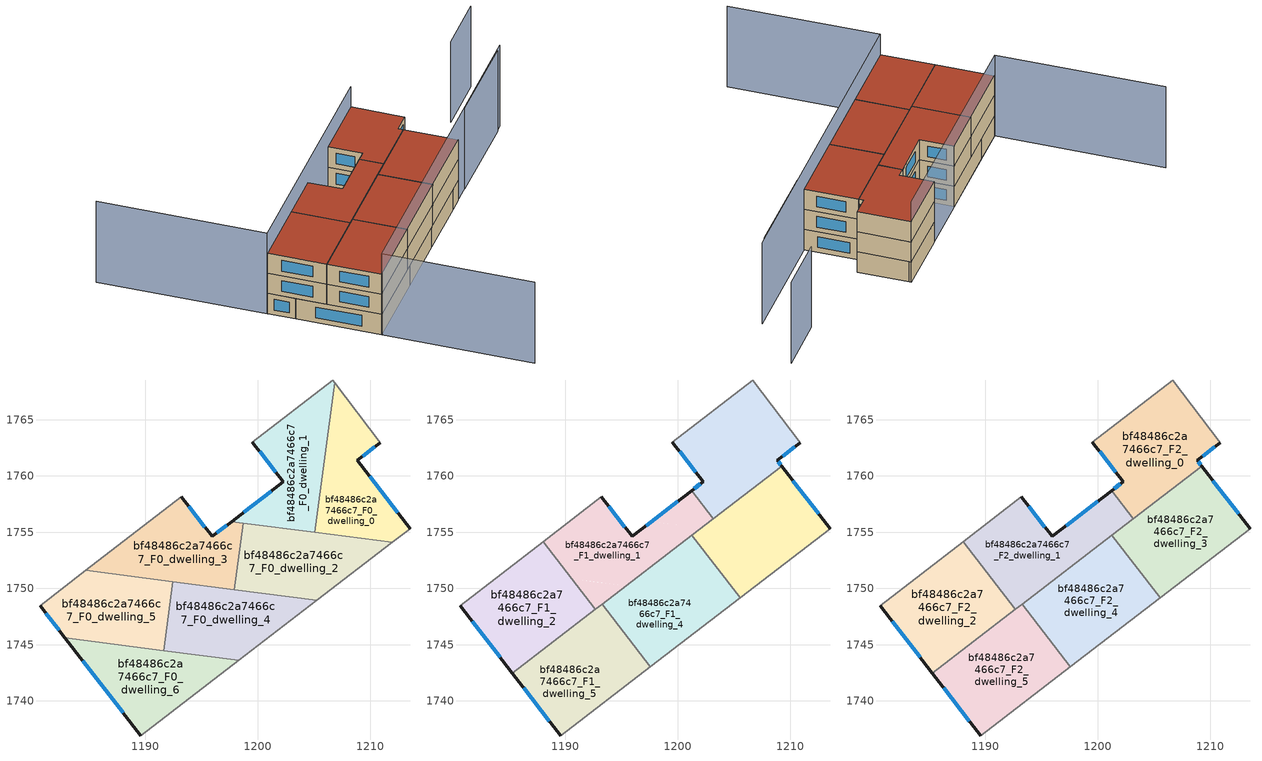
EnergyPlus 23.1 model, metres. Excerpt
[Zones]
bf48486c2a7466c7_F0_dwelling_0
 floor ground (EU_floor_Construction): 1210.86,1762.96 1208.81,1761.39 1213.52,1755.31 1211.92,1754.09 1205.07,1754.98 1206.81,1768.3 z0
 wall outside (EU_wall_Construction): 1213.52,1755.31 1208.81,1761.39 1210.86,1762.96 z0:3
 wall adiabatic (EU_wall_Construction): 1211.92,1754.09 1213.52,1755.31 / 1210.86,1762.96 1206.81,1768.3 z0:3
 wall to bf48486c2a7466c7_F0_dwelling_1 (EU_wall_Construction): 1206.81,1768.3 1205.07,1754.98 z0:3
 wall to bf48486c2a7466c7_F0_dwelling_2 (EU_wall_Construction): 1205.07,1754.98 1211.92,1754.09 z0:3
 window (EU_Window_Construction): 1212.41,1756.74 1209.92,1759.96 / 1209.29,1761.76 1210.38,1762.59 z0.7:2.3
bf48486c2a7466c7_F0_dwelling_1
 floor ground (EU_floor_Construction): 1206.65,1768.51 1206.81,1768.3 1205.07,1754.98 1197.65,1755.95 1202.24,1759.47 1199.5,1763.01 z0
 wall outside (EU_wall_Construction): 1199.5,1763.01 1202.24,1759.47 1197.65,1755.95 z0:3
 wall adiabatic (EU_wall_Construction): 1206.81,1768.3 1206.65,1768.51 1199.5,1763.01 z0:3
 wall to bf48486c2a7466c7_F0_dwelling_3 (EU_wall_Construction): 1197.65,1755.95 1198.68,1755.81 z0:3
 wall to bf48486c2a7466c7_F0_dwelling_2 (EU_wall_Construction): 1198.68,1755.81 1205.07,1754.98 z0:3
 window (EU_Window_Construction): 1201.16,1758.65 1198.73,1756.78 / 1200.14,1762.18 1201.6,1760.31 z0.7:2.3
bf48486c2a7466c7_F0_dwelling_2
 floor ground (EU_floor_Construction): 1211.92,1754.09 1205.23,1748.93 1197.91,1749.89 1198.68,1755.81 z0
 wall adiabatic (EU_wall_Construction): 1205.23,1748.93 1211.92,1754.09 z0:3
 wall to bf48486c2a7466c7_F0_dwelling_3 (EU_wall_Construction): 1198.68,1755.81 1197.91,1749.89 z0:3
 wall to bf48486c2a7466c7_F0_dwelling_4 (EU_wall_Construction): 1197.91,1749.89 1205.23,1748.93 z0:3
bf48486c2a7466c7_F0_dwelling_3
 floor ground (EU_floor_Construction): 1198.68,1755.81 1197.91,1749.89 1184.69,1751.61 1193.19,1758.14 1195.92,1754.62 1197.65,1755.95 z0
 wall outside (EU_wall_Construction): 1197.65,1755.95 1195.92,1754.62 1193.19,1758.14 z0:3
 wall adiabatic (EU_wall_Construction): 1193.19,1758.14 1184.69,1751.61 z0:3
 wall to bf48486c2a7466c7_F0_dwelling_5 (EU_wall_Construction): 1184.69,1751.61 1192.42,1750.6 z0:3
 wall to bf48486c2a7466c7_F0_dwelling_4 (EU_wall_Construction): 1192.42,1750.6 1197.91,1749.89 z0:3
 window (EU_Window_Construction): 1195.28,1755.45 1193.83,1757.32 / 1197.25,1755.63 1196.33,1754.93 z0.7:2.3
 ceiling adiabatic (EU_roof_Construction): 1197.91,1749.89 1198.24,1752.43 1195.36,1750.22 z3
bf48486c2a7466c7_F0_dwelling_4
 floor ground (EU_floor_Construction): 1205.23,1748.93 1198.31,1743.61 1191.62,1744.48 1192.42,1750.6 z0
 wall adiabatic (EU_wall_Construction): 1198.31,1743.61 1205.23,1748.93 z0:3
 wall to bf48486c2a7466c7_F0_dwelling_5 (EU_wall_Construction): 1192.42,1750.6 1191.62,1744.48 z0:3
 wall to bf48486c2a7466c7_F0_dwelling_6 (EU_wall_Construction): 1191.62,1744.48 1198.31,1743.61 z0:3
 ceiling adiabatic (EU_roof_Construction): 1205.23,1748.93 1195.36,1750.22 1193.27,1748.61 1196.98,1743.78 1198.31,1743.61 z3
bf48486c2a7466c7_F0_dwelling_5
 floor ground (EU_floor_Construction): 1192.42,1750.6 1191.62,1744.48 1182.84,1745.63 1180.63,1748.48 1184.69,1751.61 z0
 wall outside (EU_wall_Construction): 1180.63,1748.48 1182.84,1745.63 z0:3
 wall adiabatic (EU_wall_Construction): 1184.69,1751.61 1180.63,1748.48 z0:3
 wall to bf48486c2a7466c7_F0_dwelling_6 (EU_wall_Construction): 1182.84,1745.63 1191.62,1744.48 z0:3
 window (EU_Window_Construction): 1181.14,1747.81 1182.32,1746.3 z0.7:2.3
bf48486c2a7466c7_F0_dwelling_6
 floor ground (EU_floor_Construction): 1198.31,1743.61 1189.59,1736.91 1182.84,1745.63 z0
 wall outside (EU_wall_Construction): 1182.84,1745.63 1189.59,1736.91 z0:3
 wall adiabatic (EU_wall_Construction): 1189.59,1736.91 1198.31,1743.61 z0:3
 window (EU_Window_Construction): 1184.42,1743.58 1188,1738.95 z0.7:2.3
 ceiling adiabatic (EU_roof_Construction): 1197.56,1743.04 1198.31,1743.61 1182.84,1745.63 1185.28,1742.47 1188.44,1744.9 1196.98,1743.78 z3
bf48486c2a7466c7_F1_dwelling_0
 floor to bf48486c2a7466c7_F0_dwelling_1 (EU_floor_Construction): 1206.65,1768.51 1206.81,1768.3 1205.46,1757.99 1203.13,1756.2 1201.22,1758.69 1202.24,1759.47 1199.5,1763.01 z3
 floor to bf48486c2a7466c7_F0_dwelling_0 (EU_floor_Construction): 1206.81,1768.3 1210.86,1762.96 1208.81,1761.39 1209.21,1760.88 1205.46,1757.99 z3
 wall outside (EU_wall_Construction): 1209.21,1760.88 1208.81,1761.39 1210.86,1762.96 / 1199.5,1763.01 1202.24,1759.47 1201.22,1758.69 z3:6
 wall adiabatic (EU_wall_Construction): 1210.86,1762.96 1206.65,1768.51 1199.5,1763.01 z3:6
 wall to bf48486c2a7466c7_F1_dwelling_3 (EU_wall_Construction): 1203.13,1756.2 1209.21,1760.88 z3:6
 wall to bf48486c2a7466c7_F1_dwelling_1 (EU_wall_Construction): 1201.22,1758.69 1203.13,1756.2 z3:6
 window (EU_Window_Construction): 1209.29,1761.76 1210.38,1762.59 / 1209.12,1761 1208.91,1761.27 / 1202,1759.29 1201.46,1758.87 / 1200.14,1762.18 1201.6,1760.31 z3.7:5.3
bf48486c2a7466c7_F1_dwelling_1
 floor to bf48486c2a7466c7_F0_dwelling_3 (EU_floor_Construction): 1198.68,1755.81 1198.24,1752.43 1195.36,1750.22 1190.56,1750.85 1188.01,1754.16 1193.19,1758.14 1195.92,1754.62 1197.65,1755.95 z3
 floor to bf48486c2a7466c7_F0_dwelling_1 (EU_floor_Construction): 1201.22,1758.69 1203.13,1756.2 1202.06,1755.37 1197.65,1755.95 z3
 floor to bf48486c2a7466c7_F0_dwelling_4 (EU_floor_Construction): 1195.36,1750.22 1192.65,1748.13 1192.18,1748.74 1192.42,1750.6 z3
 floor to bf48486c2a7466c7_F0_dwelling_5 (EU_floor_Construction): 1192.42,1750.6 1192.18,1748.74 1190.56,1750.85 z3
 floor to bf48486c2a7466c7_F0_dwelling_2 (EU_floor_Construction): 1202.06,1755.37 1198.24,1752.43 1198.68,1755.81 z3
 wall outside (EU_wall_Construction): 1201.22,1758.69 1195.92,1754.62 1193.19,1758.14 z3:6
 wall to bf48486c2a7466c7_F1_dwelling_2 (EU_wall_Construction): 1188.01,1754.16 1192.65,1748.13 z3:6
 wall adiabatic (EU_wall_Construction): 1193.19,1758.14 1188.01,1754.16 z3:6
 wall to bf48486c2a7466c7_F1_dwelling_4 (EU_wall_Construction): 1193.27,1748.61 1201.24,1754.75 z3:6
 wall to bf48486c2a7466c7_F1_dwelling_3 (EU_wall_Construction): 1201.24,1754.75 1203.13,1756.2 z3:6
 wall to bf48486c2a7466c7_F1_dwelling_5 (EU_wall_Construction): 1192.65,1748.13 1193.27,1748.61 z3:6
 window (EU_Window_Construction): 1195.28,1755.45 1193.83,1757.32 / 1199.97,1757.73 1197.17,1755.57 z3.7:5.3
bf48486c2a7466c7_F1_dwelling_2
 floor to bf48486c2a7466c7_F0_dwelling_5 (EU_floor_Construction): 1190.56,1750.85 1192.18,1748.74 1192.04,1747.66 1188.44,1744.9 1182.84,1745.63 1180.63,1748.48 1184.69,1751.61 z3
 floor to bf48486c2a7466c7_F0_dwelling_3 (EU_floor_Construction): 1188.01,1754.16 1190.56,1750.85 1184.69,1751.61 z3
 floor adiabatic (EU_floor_Construction): 1188.44,1744.9 1185.28,1742.47 1182.84,1745.63 z3
 floor to bf48486c2a7466c7_F0_dwelling_4 (EU_floor_Construction): 1192.18,1748.74 1192.65,1748.13 1192.04,1747.66 z3
 wall outside (EU_wall_Construction): 1180.63,1748.48 1185.28,1742.47 z3:6
 wall adiabatic (EU_wall_Construction): 1188.01,1754.16 1180.63,1748.48 z3:6
 wall to bf48486c2a7466c7_F1_dwelling_5 (EU_wall_Construction): 1185.28,1742.47 1192.65,1748.13 z3:6
 window (EU_Window_Construction): 1181.72,1747.07 1184.19,1743.88 z3.7:5.3
bf48486c2a7466c7_F1_dwelling_3
 floor to bf48486c2a7466c7_F0_dwelling_0 (EU_floor_Construction): 1209.21,1760.88 1213.52,1755.31 1211.92,1754.09 1205.07,1754.98 1205.46,1757.99 z3
 floor to bf48486c2a7466c7_F0_dwelling_2 (EU_floor_Construction): 1211.92,1754.09 1205.53,1749.17 1201.24,1754.75 1202.06,1755.37 z3
 floor to bf48486c2a7466c7_F0_dwelling_1 (EU_floor_Construction): 1205.46,1757.99 1205.07,1754.98 1202.06,1755.37 z3
 wall outside (EU_wall_Construction): 1213.52,1755.31 1209.21,1760.88 z3:6
 wall adiabatic (EU_wall_Construction): 1205.53,1749.17 1213.52,1755.31 z3:6
 wall to bf48486c2a7466c7_F1_dwelling_4 (EU_wall_Construction): 1201.24,1754.75 1205.53,1749.17 z3:6
 window (EU_Window_Construction): 1212.5,1756.62 1210.22,1759.57 z3.7:5.3
bf48486c2a7466c7_F1_dwelling_4
 floor to bf48486c2a7466c7_F0_dwelling_2 (EU_floor_Construction): 1201.24,1754.75 1205.53,1749.17 1205.23,1748.93 1197.91,1749.89 1198.24,1752.43 z3
 floor adiabatic (EU_floor_Construction): 1205.53,1749.17 1197.56,1743.04 1193.27,1748.61 1198.24,1752.43 1197.91,1749.89 1205.23,1748.93 z3
 wall adiabatic (EU_wall_Construction): 1197.56,1743.04 1205.53,1749.17 z3:6
 wall to bf48486c2a7466c7_F1_dwelling_5 (EU_wall_Construction): 1193.27,1748.61 1197.56,1743.04 z3:6
bf48486c2a7466c7_F1_dwelling_5
 floor to bf48486c2a7466c7_F0_dwelling_4 (EU_floor_Construction): 1193.27,1748.61 1196.98,1743.78 1191.62,1744.48 1192.04,1747.66 z3
 floor to bf48486c2a7466c7_F0_dwelling_5 (EU_floor_Construction): 1192.04,1747.66 1191.62,1744.48 1188.44,1744.9 z3
 floor to bf48486c2a7466c7_F0_dwelling_6 (EU_floor_Construction): 1196.98,1743.78 1197.56,1743.04 1189.59,1736.91 1185.28,1742.47 1188.44,1744.9 z3
 wall outside (EU_wall_Construction): 1185.28,1742.47 1189.59,1736.91 z3:6
 wall adiabatic (EU_wall_Construction): 1189.59,1736.91 1197.56,1743.04 z3:6
 window (EU_Window_Construction): 1186.3,1741.16 1188.58,1738.21 z3.7:5.3
bf48486c2a7466c7_F2_dwelling_0
 floor to bf48486c2a7466c7_F1_dwelling_0 (EU_floor_Construction): 1206.65,1768.51 1210.86,1762.96 1208.81,1761.39 1209.21,1760.88 1203.13,1756.2 1201.22,1758.69 1202.24,1759.47 1199.5,1763.01 z6
 wall outside (EU_wall_Construction): 1209.21,1760.88 1208.81,1761.39 1210.86,1762.96 / 1199.5,1763.01 1202.24,1759.47 1201.22,1758.69 z6:9
 wall adiabatic (EU_wall_Construction): 1210.86,1762.96 1206.65,1768.51 1199.5,1763.01 z6:9
 wall to bf48486c2a7466c7_F2_dwelling_3 (EU_wall_Construction): 1203.13,1756.2 1209.21,1760.88 z6:9
 wall to bf48486c2a7466c7_F2_dwelling_1 (EU_wall_Construction): 1201.22,1758.69 1203.13,1756.2 z6:9
 window (EU_Window_Construction): 1209.29,1761.76 1210.38,1762.59 / 1209.12,1761 1208.91,1761.27 / 1202,1759.29 1201.46,1758.87 / 1200.14,1762.18 1201.6,1760.31 z6.7:8.3
 roof outside (EU_roof_Construction): 1209.21,1760.88 1208.81,1761.39 1210.86,1762.96 1206.65,1768.51 1199.5,1763.01 1202.24,1759.47 1201.22,1758.69 1203.13,1756.2 z9
bf48486c2a7466c7_F2_dwelling_1
 floor to bf48486c2a7466c7_F1_dwelling_1 (EU_floor_Construction): 1201.22,1758.69 1203.13,1756.2 1192.65,1748.13 1188.01,1754.16 1193.19,1758.14 1195.92,1754.62 z6
 wall outside (EU_wall_Construction): 1201.22,1758.69 1195.92,1754.62 1193.19,1758.14 z6:9
 wall to bf48486c2a7466c7_F2_dwelling_2 (EU_wall_Construction): 1188.01,1754.16 1192.65,1748.13 z6:9
 wall adiabatic (EU_wall_Construction): 1193.19,1758.14 1188.01,1754.16 z6:9
 wall to bf48486c2a7466c7_F2_dwelling_4 (EU_wall_Construction): 1193.27,1748.61 1201.24,1754.75 z6:9
 wall to bf48486c2a7466c7_F2_dwelling_3 (EU_wall_Construction): 1201.24,1754.75 1203.13,1756.2 z6:9
 wall to bf48486c2a7466c7_F2_dwelling_5 (EU_wall_Construction): 1192.65,1748.13 1193.27,1748.61 z6:9
 window (EU_Window_Construction): 1195.28,1755.45 1193.83,1757.32 / 1199.97,1757.73 1197.17,1755.57 z6.7:8.3
 roof outside (EU_roof_Construction): 1203.13,1756.2 1201.22,1758.69 1195.92,1754.62 1193.19,1758.14 1188.01,1754.16 1192.65,1748.13 z9
bf48486c2a7466c7_F2_dwelling_2
 floor to bf48486c2a7466c7_F1_dwelling_2 (EU_floor_Construction): 1188.01,1754.16 1192.65,1748.13 1185.28,1742.47 1180.63,1748.48 z6
 wall outside (EU_wall_Construction): 1180.63,1748.48 1185.28,1742.47 z6:9
 wall adiabatic (EU_wall_Construction): 1188.01,1754.16 1180.63,1748.48 z6:9
 wall to bf48486c2a7466c7_F2_dwelling_5 (EU_wall_Construction): 1185.28,1742.47 1192.65,1748.13 z6:9
 window (EU_Window_Construction): 1181.72,1747.07 1184.19,1743.88 z6.7:8.3
 roof outside (EU_roof_Construction): 1192.65,1748.13 1188.01,1754.16 1180.63,1748.48 1185.28,1742.47 z9
bf48486c2a7466c7_F2_dwelling_3
 floor to bf48486c2a7466c7_F1_dwelling_3 (EU_floor_Construction): 1209.21,1760.88 1213.52,1755.31 1205.53,1749.17 1201.24,1754.75 z6
 wall outside (EU_wall_Construction): 1213.52,1755.31 1209.21,1760.88 z6:9
 wall adiabatic (EU_wall_Construction): 1205.53,1749.17 1213.52,1755.31 z6:9
 wall to bf48486c2a7466c7_F2_dwelling_4 (EU_wall_Construction): 1201.24,1754.75 1205.53,1749.17 z6:9
 window (EU_Window_Construction): 1212.5,1756.62 1210.22,1759.57 z6.7:8.3
 roof outside (EU_roof_Construction): 1213.52,1755.31 1209.21,1760.88 1201.24,1754.75 1205.53,1749.17 z9
bf48486c2a7466c7_F2_dwelling_4
 floor to bf48486c2a7466c7_F1_dwelling_4 (EU_floor_Construction): 1201.24,1754.75 1205.53,1749.17 1197.56,1743.04 1193.27,1748.61 z6
 wall adiabatic (EU_wall_Construction): 1197.56,1743.04 1205.53,1749.17 z6:9
 wall to bf48486c2a7466c7_F2_dwelling_5 (EU_wall_Construction): 1193.27,1748.61 1197.56,1743.04 z6:9
 roof outside (EU_roof_Construction): 1205.53,1749.17 1201.24,1754.75 1193.27,1748.61 1197.56,1743.04 z9
bf48486c2a7466c7_F2_dwelling_5
 floor to bf48486c2a7466c7_F1_dwelling_5 (EU_floor_Construction): 1193.27,1748.61 1197.56,1743.04 1189.59,1736.91 1185.28,1742.47 z6
 wall outside (EU_wall_Construction): 1185.28,1742.47 1189.59,1736.91 z6:9
 wall adiabatic (EU_wall_Construction): 1189.59,1736.91 1197.56,1743.04 z6:9
 window (EU_Window_Construction): 1186.3,1741.16 1188.58,1738.21 z6.7:8.3
 roof outside (EU_roof_Construction): 1197.56,1743.04 1193.27,1748.61 1185.28,1742.47 1189.59,1736.91 z9
shading: 1201.57,1721.35 1189.58,1736.93 / 1189.58,1736.93 1226.66,1765.47 / 1206.65,1768.51 1180.58,1748.44 / 1180.58,1748.44 1167.17,1765.85 / 1225.79,1764.7 1215.52,1756.86 / 1228.46,1774.43 1222.11,1769.52 z0:12
[Building]
EU S2 Campaign: North Axis=0; Terrain=City; Solar Distribution=FullExterior
[Site:Location]
Budapest.Ferenc.Liszt.Intl.AP: Latitude=47.437; Longitude=19.256; Time Zone=1; Elevation=185
[SizingPeriod:WeatherFileDays]
AnnualSizingPeriod: Begin Month=1; Begin Day of Month=1; End Month=12; End Day of Month=31; Day of Week for Start Day=Monday; Use Weather File Daylight Saving Period=No; Use Weather File Rain and Snow Indicators=No
[MATERIAL]
EU_InternalMass_Material: Roughness=MediumRough; Thickness=0.1; Conductivity=1; Density=1800; Specific Heat=900; Thermal Absorptance=0.9; Solar Absorptance=0.7; Visible Absorptance=0.7
[MATERIAL:NOMASS] Roughness=MediumRough; Thermal Absorptance=0.9; Solar Absorptance=0.7; Visible Absorptance=0.7
Name | Thermal Resistance
EU_wall_NoMass | 0.832559
EU_roof_NoMass | 1.39638
EU_floor_NoMass | 0.872794
[WINDOWMATERIAL:SIMPLEGLAZINGSYSTEM]
EU_Window_SimpleGlazing: UFactor=2.79869; Solar Heat Gain Coefficient=0.75; Visible Transmittance=0.75
[CONSTRUCTION]
EU_wall_Construction: EU_wall_NoMass
EU_roof_Construction: EU_roof_NoMass
EU_floor_Construction: EU_floor_NoMass
EU_Window_Construction: EU_Window_SimpleGlazing
EU_InternalMass_Construction: EU_InternalMass_Material
[ZONE] Type=1; Multiplier=1; Ceiling Height=autocalculate; Floor Area=autocalculate; Part of Total Floor Area=Yes
Name | Volume
bf48486c2a7466c7_F0_dwelling_0 | 178.119
bf48486c2a7466c7_F1_dwelling_0; bf48486c2a7466c7_F2_dwelling_0 | 212.323
bf48486c2a7466c7_F0_dwelling_1 | 178.13
bf48486c2a7466c7_F1_dwelling_1; bf48486c2a7466c7_F2_dwelling_1 | 212.311
bf48486c2a7466c7_F0_dwelling_2 | 185.86
bf48486c2a7466c7_F1_dwelling_2; bf48486c2a7466c7_F2_dwelling_2 | 212.33
bf48486c2a7466c7_F0_dwelling_3 | 185.849
bf48486c2a7466c7_F1_dwelling_3; bf48486c2a7466c7_F2_dwelling_3 | 212.313
bf48486c2a7466c7_F0_dwelling_4; bf48486c2a7466c7_F0_dwelling_5 | 181.975
bf48486c2a7466c7_F1_dwelling_4; bf48486c2a7466c7_F2_dwelling_4 | 212.31
bf48486c2a7466c7_F1_dwelling_5; bf48486c2a7466c7_F2_dwelling_5 | 212.325
bf48486c2a7466c7_F0_dwelling_6 | 182.003
[INTERNALMASS] Construction=EU_InternalMass_Construction
Name | Zone or ZoneList | Surface Area
bf48486c2a7466c7_F0_dwelling_0_EU_InternalMass | bf48486c2a7466c7_F0_dwelling_0 | 59.3723
bf48486c2a7466c7_F0_dwelling_1_EU_InternalMass | bf48486c2a7466c7_F0_dwelling_1 | 59.3767
bf48486c2a7466c7_F0_dwelling_2_EU_InternalMass | bf48486c2a7466c7_F0_dwelling_2 | 61.953
bf48486c2a7466c7_F0_dwelling_3_EU_InternalMass | bf48486c2a7466c7_F0_dwelling_3 | 61.9494
bf48486c2a7466c7_F0_dwelling_4_EU_InternalMass | bf48486c2a7466c7_F0_dwelling_4 | 60.6567
bf48486c2a7466c7_F0_dwelling_5_EU_InternalMass | bf48486c2a7466c7_F0_dwelling_5 | 60.6576
bf48486c2a7466c7_F0_dwelling_6_EU_InternalMass | bf48486c2a7466c7_F0_dwelling_6 | 60.6677
bf48486c2a7466c7_F1_dwelling_0_EU_InternalMass | bf48486c2a7466c7_F1_dwelling_0 | 70.7743
bf48486c2a7466c7_F1_dwelling_1_EU_InternalMass | bf48486c2a7466c7_F1_dwelling_1 | 70.7703
bf48486c2a7466c7_F1_dwelling_2_EU_InternalMass | bf48486c2a7466c7_F1_dwelling_2 | 70.7767
bf48486c2a7466c7_F1_dwelling_3_EU_InternalMass | bf48486c2a7466c7_F1_dwelling_3 | 70.7712
bf48486c2a7466c7_F1_dwelling_4_EU_InternalMass | bf48486c2a7466c7_F1_dwelling_4 | 70.77
bf48486c2a7466c7_F1_dwelling_5_EU_InternalMass | bf48486c2a7466c7_F1_dwelling_5 | 70.7752
bf48486c2a7466c7_F2_dwelling_0_EU_InternalMass | bf48486c2a7466c7_F2_dwelling_0 | 70.7743
bf48486c2a7466c7_F2_dwelling_1_EU_InternalMass | bf48486c2a7466c7_F2_dwelling_1 | 70.7703
bf48486c2a7466c7_F2_dwelling_2_EU_InternalMass | bf48486c2a7466c7_F2_dwelling_2 | 70.7767
bf48486c2a7466c7_F2_dwelling_3_EU_InternalMass | bf48486c2a7466c7_F2_dwelling_3 | 70.7712
bf48486c2a7466c7_F2_dwelling_4_EU_InternalMass | bf48486c2a7466c7_F2_dwelling_4 | 70.77
bf48486c2a7466c7_F2_dwelling_5_EU_InternalMass | bf48486c2a7466c7_F2_dwelling_5 | 70.7752
[OTHEREQUIPMENT] Fuel Type=Electricity; Design Level Calculation Method=Watts/Area; Power per Zone Floor Area=1; Fraction Latent=0; Fraction Radiant=0; Fraction Lost=0; Carbon Dioxide Generation Rate=0; EndUse Subcategory=EU_Step8_InternalGains
Name | Zone or ZoneList or Space or SpaceList | Schedule
EU_Step8_InternalGain_bf48486c2a7466c7_F0_dwelling_0_f000 | bf48486c2a7466c7_F0_dwelling_0 | EU_Step8_GainSchedule_bf48486c2a7466c7_F0_dwelling_0_f000
EU_Step8_InternalGain_bf48486c2a7466c7_F0_dwelling_1_f000 | bf48486c2a7466c7_F0_dwelling_1 | EU_Step8_GainSchedule_bf48486c2a7466c7_F0_dwelling_1_f000
EU_Step8_InternalGain_bf48486c2a7466c7_F0_dwelling_2_f000 | bf48486c2a7466c7_F0_dwelling_2 | EU_Step8_GainSchedule_bf48486c2a7466c7_F0_dwelling_2_f000
EU_Step8_InternalGain_bf48486c2a7466c7_F0_dwelling_3_f000 | bf48486c2a7466c7_F0_dwelling_3 | EU_Step8_GainSchedule_bf48486c2a7466c7_F0_dwelling_3_f000
EU_Step8_InternalGain_bf48486c2a7466c7_F0_dwelling_4_f000 | bf48486c2a7466c7_F0_dwelling_4 | EU_Step8_GainSchedule_bf48486c2a7466c7_F0_dwelling_4_f000
EU_Step8_InternalGain_bf48486c2a7466c7_F0_dwelling_5_f000 | bf48486c2a7466c7_F0_dwelling_5 | EU_Step8_GainSchedule_bf48486c2a7466c7_F0_dwelling_5_f000
EU_Step8_InternalGain_bf48486c2a7466c7_F0_dwelling_6_f000 | bf48486c2a7466c7_F0_dwelling_6 | EU_Step8_GainSchedule_bf48486c2a7466c7_F0_dwelling_6_f000
EU_Step8_InternalGain_bf48486c2a7466c7_F1_dwelling_0_f000 | bf48486c2a7466c7_F1_dwelling_0 | EU_Step8_GainSchedule_bf48486c2a7466c7_F1_dwelling_0_f000
EU_Step8_InternalGain_bf48486c2a7466c7_F1_dwelling_1_f000 | bf48486c2a7466c7_F1_dwelling_1 | EU_Step8_GainSchedule_bf48486c2a7466c7_F1_dwelling_1_f000
EU_Step8_InternalGain_bf48486c2a7466c7_F1_dwelling_2_f000 | bf48486c2a7466c7_F1_dwelling_2 | EU_Step8_GainSchedule_bf48486c2a7466c7_F1_dwelling_2_f000
EU_Step8_InternalGain_bf48486c2a7466c7_F1_dwelling_3_f000 | bf48486c2a7466c7_F1_dwelling_3 | EU_Step8_GainSchedule_bf48486c2a7466c7_F1_dwelling_3_f000
EU_Step8_InternalGain_bf48486c2a7466c7_F1_dwelling_4_f000 | bf48486c2a7466c7_F1_dwelling_4 | EU_Step8_GainSchedule_bf48486c2a7466c7_F1_dwelling_4_f000
EU_Step8_InternalGain_bf48486c2a7466c7_F1_dwelling_5_f000 | bf48486c2a7466c7_F1_dwelling_5 | EU_Step8_GainSchedule_bf48486c2a7466c7_F1_dwelling_5_f000
EU_Step8_InternalGain_bf48486c2a7466c7_F2_dwelling_0_f000 | bf48486c2a7466c7_F2_dwelling_0 | EU_Step8_GainSchedule_bf48486c2a7466c7_F2_dwelling_0_f000
EU_Step8_InternalGain_bf48486c2a7466c7_F2_dwelling_1_f000 | bf48486c2a7466c7_F2_dwelling_1 | EU_Step8_GainSchedule_bf48486c2a7466c7_F2_dwelling_1_f000
EU_Step8_InternalGain_bf48486c2a7466c7_F2_dwelling_2_f000 | bf48486c2a7466c7_F2_dwelling_2 | EU_Step8_GainSchedule_bf48486c2a7466c7_F2_dwelling_2_f000
EU_Step8_InternalGain_bf48486c2a7466c7_F2_dwelling_3_f000 | bf48486c2a7466c7_F2_dwelling_3 | EU_Step8_GainSchedule_bf48486c2a7466c7_F2_dwelling_3_f000
EU_Step8_InternalGain_bf48486c2a7466c7_F2_dwelling_4_f000 | bf48486c2a7466c7_F2_dwelling_4 | EU_Step8_GainSchedule_bf48486c2a7466c7_F2_dwelling_4_f000
EU_Step8_InternalGain_bf48486c2a7466c7_F2_dwelling_5_f000 | bf48486c2a7466c7_F2_dwelling_5 | EU_Step8_GainSchedule_bf48486c2a7466c7_F2_dwelling_5_f000
[ZONEVENTILATION:DESIGNFLOWRATE] Schedule=EU_AlwaysOn; Design Flow Rate Calculation Method=AirChanges/Hour; Air Changes per Hour=0.475469; Ventilation Type=Natural; Fan Pressure Rise=0; Fan Total Efficiency=1; Constant Term Coefficient=1; Temperature Term Coefficient=0; Velocity Term Coefficient=0; Velocity Squared Term Coefficient=0; Minimum Indoor Temperature=-100; Maximum Indoor Temperature=100; Delta Temperature=-100; Minimum Outdoor Temperature=-100; Maximum Outdoor Temperature=100; Maximum Wind Speed=40
Name | Zone or ZoneList or Space or SpaceList
EU_ConstantAir_bf48486c2a7466c7_F0_dwelling_0 | bf48486c2a7466c7_F0_dwelling_0
EU_ConstantAir_bf48486c2a7466c7_F0_dwelling_1 | bf48486c2a7466c7_F0_dwelling_1
EU_ConstantAir_bf48486c2a7466c7_F0_dwelling_2 | bf48486c2a7466c7_F0_dwelling_2
EU_ConstantAir_bf48486c2a7466c7_F0_dwelling_3 | bf48486c2a7466c7_F0_dwelling_3
EU_ConstantAir_bf48486c2a7466c7_F0_dwelling_4 | bf48486c2a7466c7_F0_dwelling_4
EU_ConstantAir_bf48486c2a7466c7_F0_dwelling_5 | bf48486c2a7466c7_F0_dwelling_5
EU_ConstantAir_bf48486c2a7466c7_F0_dwelling_6 | bf48486c2a7466c7_F0_dwelling_6
EU_ConstantAir_bf48486c2a7466c7_F1_dwelling_0 | bf48486c2a7466c7_F1_dwelling_0
EU_ConstantAir_bf48486c2a7466c7_F1_dwelling_1 | bf48486c2a7466c7_F1_dwelling_1
EU_ConstantAir_bf48486c2a7466c7_F1_dwelling_2 | bf48486c2a7466c7_F1_dwelling_2
EU_ConstantAir_bf48486c2a7466c7_F1_dwelling_3 | bf48486c2a7466c7_F1_dwelling_3
EU_ConstantAir_bf48486c2a7466c7_F1_dwelling_4 | bf48486c2a7466c7_F1_dwelling_4
EU_ConstantAir_bf48486c2a7466c7_F1_dwelling_5 | bf48486c2a7466c7_F1_dwelling_5
EU_ConstantAir_bf48486c2a7466c7_F2_dwelling_0 | bf48486c2a7466c7_F2_dwelling_0
EU_ConstantAir_bf48486c2a7466c7_F2_dwelling_1 | bf48486c2a7466c7_F2_dwelling_1
EU_ConstantAir_bf48486c2a7466c7_F2_dwelling_2 | bf48486c2a7466c7_F2_dwelling_2
EU_ConstantAir_bf48486c2a7466c7_F2_dwelling_3 | bf48486c2a7466c7_F2_dwelling_3
EU_ConstantAir_bf48486c2a7466c7_F2_dwelling_4 | bf48486c2a7466c7_F2_dwelling_4
EU_ConstantAir_bf48486c2a7466c7_F2_dwelling_5 | bf48486c2a7466c7_F2_dwelling_5
[HVACTEMPLATE:THERMOSTAT] Constant Heating Setpoint=20; Constant Cooling Setpoint=50
EU_HeatOnly_bf48486c2a7466c7_F0_dwelling_0; EU_HeatOnly_bf48486c2a7466c7_F0_dwelling_1; EU_HeatOnly_bf48486c2a7466c7_F0_dwelling_2; EU_HeatOnly_bf48486c2a7466c7_F0_dwelling_3; EU_HeatOnly_bf48486c2a7466c7_F0_dwelling_4; EU_HeatOnly_bf48486c2a7466c7_F0_dwelling_5; EU_HeatOnly_bf48486c2a7466c7_F0_dwelling_6; EU_HeatOnly_bf48486c2a7466c7_F1_dwelling_0; EU_HeatOnly_bf48486c2a7466c7_F1_dwelling_1; EU_HeatOnly_bf48486c2a7466c7_F1_dwelling_2; EU_HeatOnly_bf48486c2a7466c7_F1_dwelling_3; EU_HeatOnly_bf48486c2a7466c7_F1_dwelling_4; EU_HeatOnly_bf48486c2a7466c7_F1_dwelling_5; EU_HeatOnly_bf48486c2a7466c7_F2_dwelling_0; EU_HeatOnly_bf48486c2a7466c7_F2_dwelling_1; EU_HeatOnly_bf48486c2a7466c7_F2_dwelling_2; EU_HeatOnly_bf48486c2a7466c7_F2_dwelling_3; EU_HeatOnly_bf48486c2a7466c7_F2_dwelling_4; EU_HeatOnly_bf48486c2a7466c7_F2_dwelling_5
[HVACTEMPLATE:ZONE:IDEALLOADSAIRSYSTEM] System Availability Schedule=EU_AlwaysOn; Maximum Heating Supply Air Temperature=50; Minimum Cooling Supply Air Temperature=13; Maximum Heating Supply Air Humidity Ratio=0.0156; Minimum Cooling Supply Air Humidity Ratio=0.0077; Heating Limit=NoLimit; Cooling Limit=NoLimit; Heating Availability Schedule=EU_AlwaysOn; Cooling Availability Schedule=EU_CoolingOff; Dehumidification Control Type=ConstantSensibleHeatRatio; Cooling Sensible Heat Ratio=0.7; Dehumidification Setpoint=60; Humidification Control Type=None; Humidification Setpoint=30; Outdoor Air Method=None; Outdoor Air Flow Rate per Person=0.00944; Outdoor Air Flow Rate per Zone Floor Area=0; Outdoor Air Flow Rate per Zone=0; Demand Controlled Ventilation Type=None; Outdoor Air Economizer Type=NoEconomizer; Heat Recovery Type=None; Sensible Heat Recovery Effectiveness=0.7; Latent Heat Recovery Effectiveness=0.65
Name | Template Thermostat
bf48486c2a7466c7_F0_dwelling_0 | EU_HeatOnly_bf48486c2a7466c7_F0_dwelling_0
bf48486c2a7466c7_F0_dwelling_1 | EU_HeatOnly_bf48486c2a7466c7_F0_dwelling_1
bf48486c2a7466c7_F0_dwelling_2 | EU_HeatOnly_bf48486c2a7466c7_F0_dwelling_2
bf48486c2a7466c7_F0_dwelling_3 | EU_HeatOnly_bf48486c2a7466c7_F0_dwelling_3
bf48486c2a7466c7_F0_dwelling_4 | EU_HeatOnly_bf48486c2a7466c7_F0_dwelling_4
bf48486c2a7466c7_F0_dwelling_5 | EU_HeatOnly_bf48486c2a7466c7_F0_dwelling_5
bf48486c2a7466c7_F0_dwelling_6 | EU_HeatOnly_bf48486c2a7466c7_F0_dwelling_6
bf48486c2a7466c7_F1_dwelling_0 | EU_HeatOnly_bf48486c2a7466c7_F1_dwelling_0
bf48486c2a7466c7_F1_dwelling_1 | EU_HeatOnly_bf48486c2a7466c7_F1_dwelling_1
bf48486c2a7466c7_F1_dwelling_2 | EU_HeatOnly_bf48486c2a7466c7_F1_dwelling_2
bf48486c2a7466c7_F1_dwelling_3 | EU_HeatOnly_bf48486c2a7466c7_F1_dwelling_3
bf48486c2a7466c7_F1_dwelling_4 | EU_HeatOnly_bf48486c2a7466c7_F1_dwelling_4
bf48486c2a7466c7_F1_dwelling_5 | EU_HeatOnly_bf48486c2a7466c7_F1_dwelling_5
bf48486c2a7466c7_F2_dwelling_0 | EU_HeatOnly_bf48486c2a7466c7_F2_dwelling_0
bf48486c2a7466c7_F2_dwelling_1 | EU_HeatOnly_bf48486c2a7466c7_F2_dwelling_1
bf48486c2a7466c7_F2_dwelling_2 | EU_HeatOnly_bf48486c2a7466c7_F2_dwelling_2
bf48486c2a7466c7_F2_dwelling_3 | EU_HeatOnly_bf48486c2a7466c7_F2_dwelling_3
bf48486c2a7466c7_F2_dwelling_4 | EU_HeatOnly_bf48486c2a7466c7_F2_dwelling_4
bf48486c2a7466c7_F2_dwelling_5 | EU_HeatOnly_bf48486c2a7466c7_F2_dwelling_5
[SIZING:ZONE] Zone Cooling Design Supply Air Temperature Input Method=SupplyAirTemperature; Zone Cooling Design Supply Air Temperature=13; Zone Heating Design Supply Air Temperature Input Method=SupplyAirTemperature; Zone Heating Design Supply Air Temperature=50; Zone Cooling Design Supply Air Humidity Ratio=0.008; Zone Heating Design Supply Air Humidity Ratio=0.008; Cooling Design Air Flow Method=DesignDay; Cooling Design Air Flow Rate=0; Cooling Minimum Air Flow per Zone Floor Area=0.000762; Cooling Minimum Air Flow=0; Cooling Minimum Air Flow Fraction=0.2; Heating Design Air Flow Method=DesignDay; Heating Design Air Flow Rate=0; Heating Maximum Air Flow per Zone Floor Area=0.002032; Heating Maximum Air Flow=0.141576; Heating Maximum Air Flow Fraction=0.3; Account for Dedicated Outdoor Air System=No; Dedicated Outdoor Air System Control Strategy=NeutralSupplyAir; Dedicated Outdoor Air Low Setpoint Temperature for Design=autosize; Dedicated Outdoor Air High Setpoint Temperature for Design=autosize; Zone Load Sizing Method=Sensible Load Only No Latent Load; Zone Latent Cooling Design Supply Air Humidity Ratio Input Method=HumidityRatioDifference; Zone Cooling Design Supply Air Humidity Ratio Difference=0.005; Zone Latent Heating Design Supply Air Humidity Ratio Input Method=HumidityRatioDifference; Zone Humidification Design Supply Air Humidity Ratio Difference=0.005
bf48486c2a7466c7_F0_dwelling_0; bf48486c2a7466c7_F0_dwelling_1; bf48486c2a7466c7_F0_dwelling_2; bf48486c2a7466c7_F0_dwelling_3; bf48486c2a7466c7_F0_dwelling_4; bf48486c2a7466c7_F0_dwelling_5; bf48486c2a7466c7_F0_dwelling_6; bf48486c2a7466c7_F1_dwelling_0; bf48486c2a7466c7_F1_dwelling_1; bf48486c2a7466c7_F1_dwelling_2; bf48486c2a7466c7_F1_dwelling_3; bf48486c2a7466c7_F1_dwelling_4; bf48486c2a7466c7_F1_dwelling_5; bf48486c2a7466c7_F2_dwelling_0; bf48486c2a7466c7_F2_dwelling_1; bf48486c2a7466c7_F2_dwelling_2; bf48486c2a7466c7_F2_dwelling_3; bf48486c2a7466c7_F2_dwelling_4; bf48486c2a7466c7_F2_dwelling_5
[SCHEDULE:CONSTANT]
Name | Hourly Value
EU_AlwaysOn | 1
EU_CoolingOff | 0
[SCHEDULE:FILE] Column Number=1; Rows to Skip at Top=0; Number of Hours of Data=8760; Column Separator=Comma; Interpolate to Timestep=No; Minutes per Item=60; Adjust Schedule for Daylight Savings=Yes
Name | File
EU_Step8_GainSchedule_bf48486c2a7466c7_F0_dwelling_0_f000 | ../../schedules/bf48486c2a7466c7/bf48486c2a7466c7_F0_dwelling_0_f000_gain.csv
EU_Step8_GainSchedule_bf48486c2a7466c7_F0_dwelling_1_f000 | ../../schedules/bf48486c2a7466c7/bf48486c2a7466c7_F0_dwelling_1_f000_gain.csv
EU_Step8_GainSchedule_bf48486c2a7466c7_F0_dwelling_2_f000 | ../../schedules/bf48486c2a7466c7/bf48486c2a7466c7_F0_dwelling_2_f000_gain.csv
EU_Step8_GainSchedule_bf48486c2a7466c7_F0_dwelling_3_f000 | ../../schedules/bf48486c2a7466c7/bf48486c2a7466c7_F0_dwelling_3_f000_gain.csv
EU_Step8_GainSchedule_bf48486c2a7466c7_F0_dwelling_4_f000 | ../../schedules/bf48486c2a7466c7/bf48486c2a7466c7_F0_dwelling_4_f000_gain.csv
EU_Step8_GainSchedule_bf48486c2a7466c7_F0_dwelling_5_f000 | ../../schedules/bf48486c2a7466c7/bf48486c2a7466c7_F0_dwelling_5_f000_gain.csv
EU_Step8_GainSchedule_bf48486c2a7466c7_F0_dwelling_6_f000 | ../../schedules/bf48486c2a7466c7/bf48486c2a7466c7_F0_dwelling_6_f000_gain.csv
EU_Step8_GainSchedule_bf48486c2a7466c7_F1_dwelling_0_f000 | ../../schedules/bf48486c2a7466c7/bf48486c2a7466c7_F1_dwelling_0_f000_gain.csv
EU_Step8_GainSchedule_bf48486c2a7466c7_F1_dwelling_1_f000 | ../../schedules/bf48486c2a7466c7/bf48486c2a7466c7_F1_dwelling_1_f000_gain.csv
EU_Step8_GainSchedule_bf48486c2a7466c7_F1_dwelling_2_f000 | ../../schedules/bf48486c2a7466c7/bf48486c2a7466c7_F1_dwelling_2_f000_gain.csv
EU_Step8_GainSchedule_bf48486c2a7466c7_F1_dwelling_3_f000 | ../../schedules/bf48486c2a7466c7/bf48486c2a7466c7_F1_dwelling_3_f000_gain.csv
EU_Step8_GainSchedule_bf48486c2a7466c7_F1_dwelling_4_f000 | ../../schedules/bf48486c2a7466c7/bf48486c2a7466c7_F1_dwelling_4_f000_gain.csv
EU_Step8_GainSchedule_bf48486c2a7466c7_F1_dwelling_5_f000 | ../../schedules/bf48486c2a7466c7/bf48486c2a7466c7_F1_dwelling_5_f000_gain.csv
EU_Step8_GainSchedule_bf48486c2a7466c7_F2_dwelling_0_f000 | ../../schedules/bf48486c2a7466c7/bf48486c2a7466c7_F2_dwelling_0_f000_gain.csv
EU_Step8_GainSchedule_bf48486c2a7466c7_F2_dwelling_1_f000 | ../../schedules/bf48486c2a7466c7/bf48486c2a7466c7_F2_dwelling_1_f000_gain.csv
EU_Step8_GainSchedule_bf48486c2a7466c7_F2_dwelling_2_f000 | ../../schedules/bf48486c2a7466c7/bf48486c2a7466c7_F2_dwelling_2_f000_gain.csv
EU_Step8_GainSchedule_bf48486c2a7466c7_F2_dwelling_3_f000 | ../../schedules/bf48486c2a7466c7/bf48486c2a7466c7_F2_dwelling_3_f000_gain.csv
EU_Step8_GainSchedule_bf48486c2a7466c7_F2_dwelling_4_f000 | ../../schedules/bf48486c2a7466c7/bf48486c2a7466c7_F2_dwelling_4_f000_gain.csv
EU_Step8_GainSchedule_bf48486c2a7466c7_F2_dwelling_5_f000 | ../../schedules/bf48486c2a7466c7/bf48486c2a7466c7_F2_dwelling_5_f000_gain.csv
